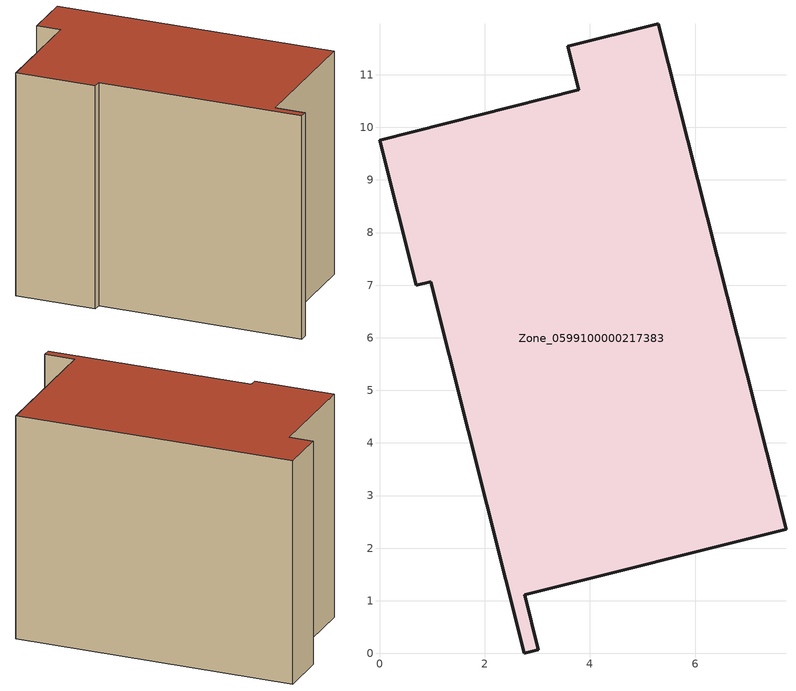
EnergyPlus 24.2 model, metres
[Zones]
Zone_0599100000217383
 floor ground (C_G): 0.97,7.07 0.7,7 0,9.76 3.79,10.71 3.58,11.54 5.3,11.97 7.73,2.35 2.76,1.11 3.02,0.07 2.75,0 z0
 wall outside (C_F): 2.75,0 3.02,0.07 2.76,1.11 7.73,2.35 5.3,11.97 3.58,11.54 3.79,10.71 0,9.76 0.7,7 0.97,7.07 2.75,0 z0:8.06
 roof outside (C_R): 0.97,7.07 2.75,0 3.02,0.07 2.76,1.11 7.73,2.35 5.3,11.97 3.58,11.54 3.79,10.71 0,9.76 0.7,7 z8.06
[BUILDING]
Pand.0599100000217383: North Axis=0; Terrain=City; Loads Convergence Tolerance Value=0.04; Temperature Convergence Tolerance Value=0.4; Solar Distribution=FullExterior; Maximum Number of Warmup Days=25; Minimum Number of Warmup Days=1
[Site:Location]
Rotterdam.The.Hague.AP_ZH_NLD Design_Conditions: Latitude=51.96; Longitude=4.45; Time Zone=1; Elevation=-4.5
[SITE:GROUNDTEMPERATURE:BUILDINGSURFACE]
18, 18, 18, 18, 18, 18, 18, 18, 18, 18, 18, 18
[MATERIAL] Thermal Absorptance=0.9; Solar Absorptance=0.7; Visible Absorptance=0.7
Name | Roughness | Thickness | Conductivity | Density | Specific Heat
G.TI.1975-1991 | MediumSmooth | 0.15 | 0.288461 | 540 | 1210
F.TI.1975-1991 | Rough | 0.3 | 0.230769 | 1920 | 840
R.TI.1975-1991 | MediumRough | 0.2 | 0.153846 | 1500 | 1000
[CONSTRUCTION]
C_G: G.TI.1975-1991
C_F: F.TI.1975-1991
C_R: R.TI.1975-1991
[ZONE]
Zone_0599100000217383: Type=1; Multiplier=1; Ceiling Height=Autocalculate; Volume=Autocalculate; Floor Area=autocalculate; Part of Total Floor Area=Yes
[ZONEINFILTRATION:DESIGNFLOWRATE]
Infil_Zone_0599100000217383: Zone or ZoneList or Space or SpaceList=Zone_0599100000217383; Schedule=AlwaysOn; Design Flow Rate Calculation Method=Flow/Area; Flow Rate per Floor Area=0.003; Constant Term Coefficient=1; Temperature Term Coefficient=0; Velocity Term Coefficient=0; Velocity Squared Term Coefficient=0
[HVACTEMPLATE:ZONE:IDEALLOADSAIRSYSTEM]
Zone_0599100000217383: Maximum Heating Supply Air Temperature=50; Minimum Cooling Supply Air Temperature=13; Maximum Heating Supply Air Humidity Ratio=0.0156; Minimum Cooling Supply Air Humidity Ratio=0.0077; Heating Limit=NoLimit; Cooling Limit=NoLimit; Dehumidification Control Type=ConstantSensibleHeatRatio; Cooling Sensible Heat Ratio=0.7; Dehumidification Setpoint=60; Humidification Control Type=None; Humidification Setpoint=30; Outdoor Air Method=None; Outdoor Air Flow Rate per Person=0.00944; Outdoor Air Flow Rate per Zone Floor Area=0; Outdoor Air Flow Rate per Zone=0; Demand Controlled Ventilation Type=None; Outdoor Air Economizer Type=NoEconomizer; Heat Recovery Type=None; Sensible Heat Recovery Effectiveness=0.7; Latent Heat Recovery Effectiveness=0.65
[ZONECONTROL:THERMOSTAT]
ThermostatControl_Zone_0599100000217383: Zone or ZoneList=Zone_0599100000217383; Control Type Schedule=DualSetpointControlType; Control 1=Thermostat_Zone_0599100000217383; Temperature Difference Between Cutout And Setpoint=0
[THERMOSTATSETPOINT:DUALSETPOINT]
Thermostat_Zone_0599100000217383: Heating Setpoint Temperature Schedule=HeatingSetpoint_Zone_0599100000217383; Cooling Setpoint Temperature Schedule=CoolingSetpoint_Zone_0599100000217383
[SCHEDULE:COMPACT]
HeatingSetpoint_Zone_0599100000217383: Through: 12/31, For: AllDays, Until: 24:00, 21
CoolingSetpoint_Zone_0599100000217383: Through: 12/31, For: AllDays, Until: 24:00, 24
DualSetpointControlType: Through: 12/31, For: AllDays, Until: 24:00, 4
AlwaysOn: Through: 12/31, For: AllDays, Until: 24:00, 1
